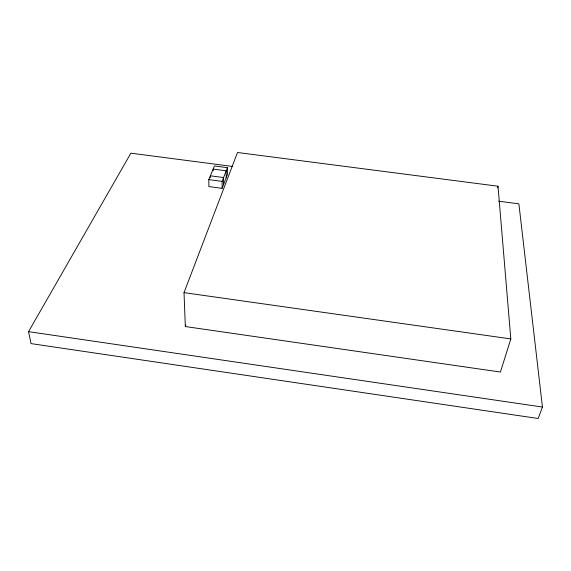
<?xml version="1.0" encoding="UTF-8"?>
<svg xmlns="http://www.w3.org/2000/svg" width="571" height="571" viewBox="0 0 571 571"><rect width="100%" height="100%" fill="white"/><g stroke="black" fill="none" stroke-linecap="round" stroke-linejoin="round"><path stroke-width="0.86" d="M222.098 188.344L222.105 181.371L227.429 167.674L214.439 165.975L208.808 179.615L208.886 186.589L222.098 188.344L227.394 174.569L227.429 167.674M223.575 184.497L223.589 177.552L210.378 175.811L210.399 177.552M226.187 177.717L226.216 170.8L213.154 169.087L213.169 170.822M497.562 187.923L498.005 186.21L237.486 152.5L184.019 292.645L185.332 326.548L500.424 372.042L510.817 338.917L498.005 186.21M185.332 326.548L185.939 324.878M498.554 201.185L518.882 203.84L542.45 407.044L538.146 418.5L31.034 343.606L28.55 331.651L130.88 153.171L232.518 166.439M208.808 179.615L222.105 181.371M184.019 292.645L510.817 338.917M28.55 331.651L542.45 407.044"/></g></svg>
